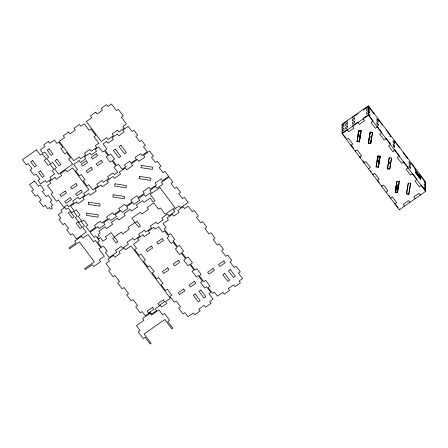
<?xml version="1.0" encoding="UTF-8"?>
<svg xmlns="http://www.w3.org/2000/svg" width="448" height="448" viewBox="0 0 448 448"><rect width="100%" height="100%" fill="white"/><g stroke="black" fill="none" stroke-linecap="round" stroke-linejoin="round"><path stroke-width="0.67" d="M359.352 141.971L361.189 130.301L359.352 141.971L357.062 141.618L358.786 130.598M357.062 141.618L358.898 130.564L361.189 130.917M368.514 142.1L370.244 131.701L368.407 143.366L370.698 143.718L372.54 132.67L370.244 132.317M370.698 143.718L372.428 132.703M376.113 166.998L377.955 155.943L380.246 156.302L378.409 167.35L376.113 166.998L377.843 155.977M378.409 167.35L380.134 156.335M387.458 168.745L389.301 157.696L391.591 158.049L389.754 169.098L387.458 168.745L389.189 157.73M389.754 169.098L391.479 158.082M397.46 192.73L399.297 181.065L397.46 192.73L395.17 192.377L396.894 181.356M395.17 192.377L397.006 181.328L399.297 181.681M408.24 183.109L406.51 193.508L408.806 193.861L408.806 194.482L406.515 194.124L408.352 183.075L410.648 183.428L408.806 194.482M408.806 193.861L410.642 182.812L410.648 183.428M368.39 105.812L342.059 124.191L342.104 133.644L399.269 209.782L425.6 191.402L425.55 181.95L368.39 105.812L368.441 115.265L425.6 191.402M342.059 124.807L347.413 121.072L347.407 120.456M342.065 125.955L343.946 124.645L343.958 126.409L342.076 127.725M342.087 129.489L343.963 128.178L343.974 129.948L342.093 131.258M342.104 133.644L368.441 115.265M369.65 133.683L371.325 132.518M389.749 136.786L390.69 136.13L390.69 135.514M377.227 157.013L379.109 155.702M380.531 156.486L377.238 158.782L379.842 162.254M378.599 160.597L379.54 159.936M393.876 150.444L394.817 149.789L399.213 155.646L399.218 156.262L397.337 157.573L401.733 163.43L403.614 162.12L403.609 161.504L408.01 167.356L408.01 167.978L406.129 169.288L410.53 175.146L412.406 173.83L412.406 173.214L416.802 179.071L416.808 179.687L414.926 181.003L419.322 186.861L421.204 185.545L421.198 184.929L425.594 190.786M368.491 168.784L370.367 167.474L365.971 161.616L364.09 162.926L364.09 162.31L362.891 160.714M414.876 169.635L415.817 168.98L415.817 169.596L411.628 164.018L411.628 163.402M386.075 192.209L387.957 190.898L383.561 185.041L381.679 186.357L381.674 185.741M395.595 186.368L398.95 184.027M395.595 186.984L398.955 184.643M395.606 188.138L398.961 185.797M395.606 188.754L398.401 186.799M395.612 189.986L398.412 188.037M395.618 190.602L397.852 189.039M390.471 198.066L392.353 196.756L396.749 202.614L394.873 203.924L394.867 203.308M357.056 141.002L359.352 141.355M370.698 143.102L368.402 142.75L368.407 143.366M376.113 166.382L378.403 166.734M387.458 168.129L389.749 168.482M395.164 191.761L397.46 192.114M390.69 136.13L386.506 130.553L386.501 129.937M425.555 182.566L420.006 175.174L420 174.558M425.561 183.719L424.2 181.905L424.194 180.751M425.566 185.483L424.206 183.669L424.217 185.438L425.578 187.253M425.589 189.017L424.228 187.208L424.234 188.972M369.37 135.57L371.862 138.897M389.306 162.26L390.113 163.335M388.097 161.269L390.113 163.951M415.066 198.755L413.706 196.941L418.975 193.267L420.336 195.076L420.33 194.46M368.732 138.55L371.23 141.87M359.038 130.726L361.122 133.498M387.117 168.123L387.946 169.226M357.974 133.123L360.489 136.472M358.081 134.674L360.545 137.956M376.97 159.83L379.019 162.562L379.025 163.178L376.97 160.446M357.672 134.742L360.136 138.023M404.533 206.108L403.172 204.294L408.442 200.62L409.802 202.429L409.797 201.813M342.905 134.092L342.104 133.028L347.368 129.349L347.374 129.965L348.734 131.779L353.998 128.106L352.638 126.291L352.638 125.675L357.902 121.996L357.907 122.618L359.268 124.426L364.532 120.753L363.171 118.938L363.171 118.322L368.435 114.649L372.831 120.501L372.837 121.122L370.955 122.433L375.351 128.29L377.233 126.974L377.227 126.358L381.629 132.216L381.629 132.832L379.747 134.148L384.143 140.006L386.025 138.69L386.025 138.074L390.421 143.931L390.426 144.547L388.545 145.863L392.941 151.715L394.822 150.405L394.817 149.789M343.465 134.837L344.221 135.85M344.501 136.22L345.738 137.872M351.697 145.807L353.696 148.467M360.489 157.517L359.694 156.453L359.694 157.069L361.575 155.758L357.179 149.901L355.298 151.211L355.292 150.595M370.485 170.828L371.286 171.892M377.681 180.415L379.277 182.543M388.87 195.322L390.068 196.918M396.004 204.826L398.065 207.57M407.439 157.825L407.445 158.441L403.256 152.863L403.25 152.247M399.062 146.67L399.067 147.286L394.878 141.708L394.878 141.092M399.263 209.166L399.269 209.782M382.312 124.359L382.318 124.975L378.129 119.398L378.123 118.776M377.278 179.883L377.283 180.499L379.165 179.183L374.769 173.326L372.887 174.642L372.882 174.026M373.94 113.198L373.94 113.82L368.39 106.428L363.126 110.102L363.121 109.486M369.751 108.237L369.757 109.39L368.396 107.576L366.52 108.892L366.526 110.656L368.407 109.346L369.768 111.16L369.779 112.924L368.418 111.11L366.537 112.426L366.542 114.19L368.424 112.879L369.785 114.694L369.796 116.458M357.857 113.159L357.857 113.781L352.425 117.572L352.425 116.956M350.896 144.738L350.902 145.359L352.783 144.043L348.382 138.186L346.506 139.502L346.5 138.886M86.839 213.147L86.47 215.354L97.933 217.123L98.302 214.911L86.839 213.147M88.659 202.205L88.29 204.417L99.753 206.186L100.122 203.974L88.659 202.205M113.17 194.768L112.806 196.974L124.264 198.744L124.634 196.532L113.17 194.768M114.99 183.826L114.626 186.038L126.084 187.802L126.454 185.595L114.99 183.826M139.502 176.389L139.138 178.595L150.601 180.365L150.965 178.153L139.502 176.389M141.322 165.446L140.958 167.658L152.415 169.422L152.785 167.216L141.322 165.446M36.484 149.856L22.4 159.69L26.303 164.886L28.185 163.57L32.082 168.767L30.201 170.083L34.104 175.28L35.986 173.964L39.889 179.161L38.007 180.477L40.544 183.859L45.242 180.583L46.603 182.398L51.296 179.116L49.935 177.307L54.634 174.031L52.091 170.643L53.973 169.333L50.07 164.136L48.188 165.446L44.29 160.25L46.166 158.939L42.269 153.742L40.387 155.053L36.484 149.856M48.384 141.551L43.686 144.827L45.046 146.642L40.354 149.918L42.896 153.306L44.778 151.99L48.675 157.186L46.794 158.502L50.697 163.699L52.578 162.383L56.482 167.58L54.6 168.896L58.503 174.093L72.587 164.259L68.684 159.062L70.566 157.752L66.662 152.555L64.781 153.866L60.883 148.669L62.765 147.358L58.862 142.162L56.98 143.472L54.438 140.09L49.745 143.366L48.384 141.551M95.771 112.162L90.378 115.926L91.739 117.734L86.346 121.503L101.321 141.439L106.708 137.676L108.069 139.49L113.462 135.727L112.101 133.913L117.494 130.15L118.854 131.964L124.247 128.201L122.886 126.386L126.398 123.939L121.408 117.292L123.29 115.976L118.3 109.329L116.418 110.645L111.429 103.998L107.918 106.445L106.557 104.636L101.164 108.399L102.525 110.208L97.132 113.971L95.771 112.162M68.639 132.02L63.246 135.783L64.607 137.598L59.214 141.361L73.735 160.698L79.122 156.934L80.483 158.743L85.876 154.98L84.515 153.171L89.908 149.408L91.269 151.217L96.662 147.454L95.301 145.645L98.812 143.192L93.974 136.746L95.855 135.436L91.011 128.99L89.135 130.301L84.291 123.855L80.78 126.308L79.419 124.494L74.032 128.257L75.393 130.071L70 133.834L68.639 132.02M32.57 160.507L30.688 161.823L34.591 167.02L36.473 165.704L32.57 160.507M49.162 148.926L47.281 150.242L51.184 155.439L53.066 154.123L49.162 148.926M40.376 170.901L38.494 172.217L42.392 177.414L44.274 176.098L40.376 170.901M56.969 159.32L55.087 160.636L58.99 165.833L60.866 164.517L56.969 159.32M34.591 181.02L29.574 184.52L33.477 189.717L31.595 191.027L35.498 196.224L37.38 194.914L41.278 200.11L39.402 201.421L43.299 206.618L45.181 205.307L47.723 208.69L49.392 207.525L50.753 209.334L52.427 208.169L51.066 206.354L52.735 205.19L50.198 201.807L52.08 200.491L48.177 195.294L46.295 196.61L42.392 191.414L44.274 190.098L40.376 184.901L38.494 186.217L34.591 181.02M54.981 177.47L49.594 181.233L50.954 183.042L47.443 185.494L52.886 192.746L51.005 194.057L56.448 201.309L58.33 199.998L63.773 207.25L67.284 204.798L68.645 206.612L74.038 202.849L72.677 201.034L78.07 197.271L79.43 199.086L84.823 195.322L83.457 193.508L88.85 189.745L72.52 167.989L67.127 171.752L65.766 169.938L60.374 173.706L61.734 175.515L56.342 179.278L54.981 177.47M79.061 160.664L73.668 164.427L77.476 169.501L75.594 170.817L79.408 175.89L81.29 174.58L85.098 179.654L83.216 180.97L87.03 186.043L88.911 184.733L92.719 189.806L98.112 186.043L96.751 184.229L102.144 180.466L103.505 182.28L108.898 178.517L107.537 176.702L112.924 172.939L114.285 174.754L117.796 172.301L113.988 167.227L115.87 165.911L112.056 160.838L110.174 162.148L106.243 156.912L108.125 155.602L104.496 150.769L102.614 152.079L98.745 146.922L95.234 149.374L96.594 151.183L91.202 154.946L89.841 153.138L84.448 156.901L85.809 158.715L80.422 162.478L79.061 160.664M106.646 141.406L103.135 143.858L106.943 148.938L105.062 150.248L108.875 155.322L110.757 154.011L114.565 159.085L112.683 160.401L116.497 165.474L118.378 164.164L122.186 169.238L125.698 166.79L124.337 164.976L129.73 161.213L131.09 163.027L136.483 159.264L135.122 157.45L140.515 153.686L141.876 155.495L147.263 151.732L143.455 146.658L145.337 145.348L141.523 140.269L139.642 141.585L135.834 136.506L137.715 135.195L133.902 130.116L132.02 131.432L128.212 126.353L122.819 130.116L124.18 131.93L118.787 135.694L117.426 133.879L112.034 137.642L113.394 139.457L108.007 143.22L106.646 141.406M86.206 160.77L81.194 164.27L82.555 166.085L87.567 162.579L86.206 160.77M96.242 153.765L91.224 157.27L92.585 159.079L97.602 155.579L96.242 153.765M115.332 149.162L113.45 150.472L118.894 157.724L120.775 156.414L115.332 149.162M120.971 145.219L119.09 146.535L124.538 153.787L126.414 152.471L120.971 145.219M91.196 167.418L86.184 170.918L87.545 172.732L92.557 169.226L91.196 167.418M101.231 160.412L96.214 163.918L97.574 165.726L102.592 162.226L101.231 160.412M65.173 191.044L59.786 194.807L61.146 196.622L66.534 192.858L65.173 191.044M75.958 183.518L70.566 187.281L71.926 189.09L77.319 185.326L75.958 183.518M70.162 197.691L64.775 201.454L66.136 203.269L71.529 199.5L70.162 197.691M80.948 190.165L75.555 193.928L76.916 195.737L82.309 191.974L80.948 190.165M64.73 207.502L60.844 210.213L62.205 212.027L58.318 214.738L60.861 218.126L58.979 219.436L62.877 224.633L64.758 223.322L68.662 228.519L66.78 229.83L70.683 235.026L72.565 233.716L76.462 238.913L86.24 232.086L82.611 227.254L84.493 225.938L80.864 221.105L78.982 222.415L75.354 217.582L77.235 216.272L73.606 211.434L71.725 212.75L68.096 207.917L66.091 209.317L64.73 207.502M76.681 201.925L70.605 206.164L74.413 211.238L76.294 209.927L80.108 215.001L78.226 216.317L82.034 221.39L83.916 220.08L87.73 225.154L85.848 226.47L89.656 231.543L95.732 227.304L94.371 225.49L100.447 221.25L101.808 223.059L107.89 218.82L106.529 217.006L112.605 212.766L113.966 214.581L120.042 210.336L118.681 208.522L124.757 204.282L126.118 206.097L132.194 201.852L130.833 200.043L136.909 195.798L138.27 197.613L144.346 193.374L142.985 191.559L149.061 187.314L150.422 189.129L156.503 184.89L155.142 183.075L161.218 178.836L162.579 180.645L168.655 176.406L164.842 171.332L162.96 172.642L159.152 167.569L161.034 166.253L157.22 161.179L155.338 162.49L151.53 157.416L153.412 156.1L149.598 151.026L143.522 155.266L144.883 157.08L138.807 161.319L137.446 159.51L131.37 163.75L132.731 165.564L126.655 169.803L125.294 167.994L119.218 172.234L120.579 174.048L114.503 178.287L113.142 176.473L107.061 180.718L108.422 182.526L102.346 186.771L100.985 184.957L94.909 189.196L96.27 191.01L90.194 195.255L88.833 193.441L82.757 197.68L84.118 199.494L78.042 203.734L76.681 201.925M70.263 211.557L68.382 212.873L72.285 218.07L74.166 216.754L70.263 211.557M78.064 221.95L76.182 223.266L80.086 228.463L81.967 227.153L78.064 221.95M81.598 236.253L74.614 241.125L75.975 242.934L68.992 247.806L69.675 248.713L79.391 241.931L94.366 261.873L84.644 268.654L85.327 269.562L92.305 264.69L93.666 266.504L100.649 261.632L99.288 259.818L104.39 256.256L98.946 249.004L100.828 247.694L95.379 240.442L93.503 241.752L88.054 234.506L82.958 238.062L81.598 236.253M97.782 226.794L90.11 232.148L93.985 237.306L95.861 235.995L99.495 240.828L97.614 242.138L101.545 247.374L103.426 246.064L107.234 251.138L105.353 252.454L109.166 257.527L116.833 252.174L115.472 250.365L121.257 246.322L122.618 248.136L128.408 244.098L127.047 242.284L132.832 238.246L134.193 240.055L139.983 236.018L138.622 234.203L144.407 230.166L145.768 231.98L151.558 227.937L150.198 226.128L155.982 222.085L157.343 223.899L163.134 219.862L161.773 218.047L167.558 214.01L168.918 215.818L174.703 211.781L173.342 209.966L179.133 205.929L180.494 207.743L188.16 202.39L184.352 197.316L182.47 198.626L178.657 193.553L180.538 192.237L176.73 187.163L174.849 188.474L171.035 183.4L172.917 182.084L169.109 177.01L161.437 182.364L162.803 184.173L157.013 188.216L155.652 186.402L149.867 190.439L151.228 192.254L145.438 196.291L144.077 194.482L138.292 198.52L139.653 200.334L133.862 204.372L132.502 202.558L126.717 206.601L128.078 208.41L122.287 212.453L120.926 210.638L115.142 214.676L116.502 216.49L110.712 220.528L109.351 218.719L103.566 222.757L104.927 224.571L99.142 228.609L97.782 226.794M159.925 187.566L150.209 194.348L154.969 200.693L153.087 202.003L150.153 198.1L143.914 202.457L142.554 200.642L136.31 204.999L137.67 206.808L131.432 211.165L130.071 209.356L123.827 213.713L125.188 215.522L118.95 219.878L117.589 218.07L111.345 222.421L112.706 224.235L106.467 228.592L105.106 226.778L98.862 231.134L100.223 232.949L98.118 234.422L99.327 236.029L97.446 237.345L98.655 238.958L100.537 237.642L102.861 241.242L106.747 238.526L105.386 236.712L111.149 232.691L114.33 236.919L121.223 232.103L122.584 233.918L129.483 229.107L128.122 227.293L135.016 222.477L131.841 218.249L140.409 212.268L141.77 214.082L148.456 209.412L147.095 207.598L153.787 202.933L158.53 209.255L160.412 207.945L165.178 214.29L174.894 207.508L159.925 187.566M114.548 237.216L112.666 238.526L116.066 243.051L117.947 241.741L114.548 237.216M137.122 221.463L135.24 222.774L138.634 227.298L140.515 225.988L137.122 221.463M113.506 255.422L108.114 259.185L109.474 260.994L105.963 263.446L110.482 269.461L108.601 270.777L113.114 276.791L114.996 275.475L119.51 281.495L117.634 282.806L122.147 288.82L124.029 287.51L128.542 293.524L126.666 294.84L131.18 300.854L133.062 299.538L137.575 305.558L135.699 306.869L140.213 312.883L142.094 311.573L145.247 315.773L150.265 312.273L151.626 314.087L156.643 310.587L155.282 308.773L160.294 305.273L161.655 307.087L166.673 303.582L165.312 301.773L170.33 298.273L131.04 245.941L125.653 249.704L124.286 247.895L118.899 251.658L120.26 253.467L114.867 257.23L113.506 255.422M142.974 234.853L137.581 238.616L138.942 240.43L133.549 244.194L136.584 248.237L134.702 249.547L139.104 255.405L140.986 254.094L145.382 259.952L143.5 261.262L147.896 267.12L149.778 265.804L154.174 271.662L152.292 272.978L156.688 278.835L158.57 277.519L162.966 283.377L161.09 284.687L165.486 290.545L167.367 289.234L171.763 295.092L169.882 296.402L174.278 302.26L176.159 300.95L180.555 306.807L178.674 308.118L183.075 313.975L184.951 312.659L187.992 316.708L193.379 312.945L194.74 314.754L200.133 310.99L198.772 309.176L204.165 305.413L205.526 307.227L210.918 303.464L209.558 301.65L213.069 299.202L208.88 293.625L210.762 292.309L206.573 286.731L204.691 288.047L200.502 282.47L202.384 281.154L198.195 275.576L196.319 276.892L192.13 271.309L194.012 269.998L189.823 264.421L187.942 265.731L183.753 260.154L185.634 258.843L181.446 253.266L179.564 254.576L175.381 248.998L177.262 247.688L173.074 242.11L171.192 243.421L167.003 237.843L168.885 236.533L164.696 230.955L162.814 232.266L158.626 226.688L155.12 229.135L153.754 227.326L148.366 231.09L149.727 232.904L144.334 236.667L142.974 234.853M172.441 214.284L167.048 218.047L168.409 219.862L163.016 223.625L166.051 227.668L164.17 228.978L168.571 234.836L170.447 233.526L174.849 239.383L172.967 240.694L177.363 246.551L179.245 245.241L183.641 251.098L181.759 252.409L186.155 258.266L188.037 256.95L192.433 262.808L190.557 264.124L194.953 269.982L196.834 268.666L201.23 274.523L199.349 275.834L203.745 281.691L205.626 280.381L210.022 286.238L208.141 287.549L212.537 293.406L214.418 292.096L217.459 296.139L222.846 292.376L224.207 294.185L229.6 290.422L228.239 288.613L233.632 284.85L234.993 286.658L240.386 282.895L239.025 281.086L242.536 278.634L238.347 273.056L240.229 271.746L236.04 266.162L234.158 267.478L229.97 261.901L231.851 260.585L227.662 255.007L225.786 256.323L221.598 250.746L223.479 249.43L219.29 243.852L217.409 245.168L213.22 239.59L215.102 238.274L210.913 232.697L209.031 234.007L204.848 228.43L206.724 227.119L202.541 221.542L200.659 222.852L196.47 217.274L198.352 215.964L194.163 210.386L192.282 211.697L188.093 206.119L184.582 208.572L183.221 206.758L177.834 210.521L179.194 212.335L173.802 216.098L172.441 214.284M151.407 246.086L146.014 249.855L147.375 251.664L152.768 247.901L151.407 246.086M162.193 238.56L156.8 242.323L158.161 244.138L163.554 240.374L162.193 238.56M347.418 122.713L345.537 124.029L345.548 125.67L347.43 124.359L347.418 122.713M354.318 117.902L352.436 119.213L352.442 120.859L354.323 119.543L354.318 117.902M347.435 126.006L345.554 127.316L345.565 128.962L347.446 127.646L347.435 126.006M354.334 121.19L352.453 122.5L352.458 124.146L354.34 122.836L354.334 121.19M167.742 267.842L162.35 271.606L163.71 273.42L169.103 269.657L167.742 267.842M178.522 260.316L173.135 264.079L174.496 265.894L179.883 262.13L178.522 260.316M152.522 307.39L147.129 311.153L148.49 312.962L153.882 309.198L152.522 307.39M163.302 299.863L157.914 303.626L159.275 305.435L164.662 301.672L163.302 299.863M183.618 288.994L178.226 292.757L179.586 294.571L184.979 290.808L183.618 288.994M194.404 281.467L189.011 285.23L190.372 287.045L195.765 283.282L194.404 281.467M213.086 268.425L207.693 272.188L209.054 274.002L214.446 270.239L213.086 268.425M223.871 260.898L218.478 264.662L219.839 266.476L225.232 262.713L223.871 260.898M150.091 313.314L142.57 318.567L143.931 320.382L136.405 325.629L140.095 330.546L138.214 331.862L143.265 338.587L145.146 337.277L150.198 344.002L151.138 343.347L144.105 333.978L164.797 319.542L171.83 328.905L172.771 328.25L167.72 321.524L169.596 320.208L164.545 313.482L162.669 314.793L158.978 309.876L151.452 315.129L150.091 313.314M195.171 293.944L193.29 295.26L198.341 301.986L200.222 300.675L195.171 293.944M200.816 290.007L198.934 291.323L203.986 298.049L205.867 296.738L200.816 290.007M224.638 273.381L222.757 274.691L227.808 281.422L229.69 280.106L224.638 273.381M230.283 269.438L228.402 270.754L233.453 277.48L235.334 276.17L230.283 269.438M378.196 120.63L376.835 118.815L376.846 120.579L378.207 122.394L378.196 120.63M394.526 142.38L393.165 140.571L393.176 142.335L394.537 144.15L394.526 142.38M410.407 163.531L409.046 161.717L409.052 163.486L410.413 165.301L410.407 163.531M420.51 176.988L415.458 170.262L415.458 170.878L420.51 177.604L420.51 176.988M420.521 178.836L415.464 172.11L415.47 172.726L420.521 179.452L420.521 178.836M378.213 124.163L376.852 122.349L376.863 124.118L378.224 125.927L378.213 124.163M394.548 145.914L393.187 144.105L393.193 145.869L394.554 147.683L394.548 145.914M410.424 167.065L409.063 165.25L409.074 167.02L410.435 168.834L410.424 167.065"/></g></svg>
